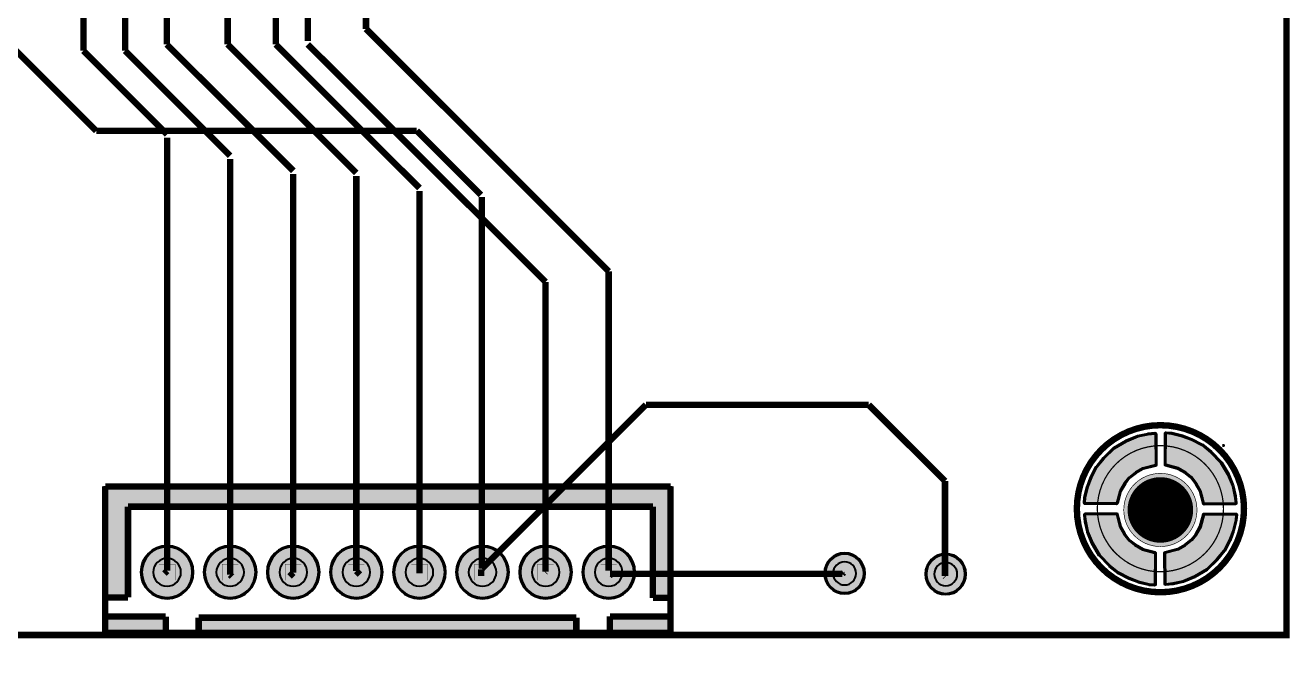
# Model space of a CAD drawing. Header units: millimetres. Extents: x 0 to 100, y -101 to 1.
# Drawn here: x 50 to 100.1, y -101.2 to -75.8 of the extents above; entities that cross this region are included whole.
import ezdxf

# ---------------------------------------------------------------- set-up
doc = ezdxf.new("R2010")
doc.units = ezdxf.units.MM
doc.header["$MEASUREMENT"] = 0
for name, color, linetype, true_color in [('Board-Outline-Layer', 7, 'Continuous', 0xff00ff), ('Bottom-Layer', 7, 'Continuous', 0x0000ff), ('Bottom-Paste-Mask-Layer', 7, 'Continuous', 0x800000), ('Bottom-Solder-Mask-Layer', 7, 'Continuous', 0xaa00ff), ('Component-Marking-Layer', 7, 'Continuous', 0x66ffcc), ('Component-Shape-Layer', 7, 'Continuous', 0x00cccc), ('Document-Layer', 7, 'Continuous', 0xffffff), ('Hole-Layer', 7, 'Continuous', 0x222222), ('Multi-Layer', 7, 'Continuous', 0xc0c0c0), ('Pin-Soldering-Layer', 7, 'Continuous', 0xcc9999), ('Top-Layer', 7, 'Continuous', 0xff0000), ('Top-Paste-Mask-Layer', 7, 'Continuous', 0x808080), ('Top-Silkscreen-Layer', 7, 'Continuous', 0xffcc00), ('Top-Solder-Mask-Layer', 7, 'Continuous', 0x800080)]:
    doc.layers.add(name, color=color, linetype=linetype, true_color=true_color)

msp = doc.modelspace()

# ---------------------------------------------------------------- hatches: boundary and pattern name
at = {"layer": 'Bottom-Layer'}
for points in [[(54.639, -97.511, 1), (56.639, -97.511, 1)], [(57.139, -97.511, 1), (59.139, -97.511, 1)], [(59.639, -97.511, 1), (61.639, -97.511, 1)], [(62.139, -97.511, 1), (64.139, -97.511, 1)], [(64.639, -97.511, 1), (66.639, -97.511, 1)], [(67.139, -97.511, 1), (69.139, -97.511, 1)], [(69.639, -97.511, 1), (71.639, -97.511, 1)], [(72.139, -97.511, 1), (74.139, -97.511, 1)], [(81.726, -97.558, 1), (83.25, -97.558, 1)], [(85.733, -97.586, 1), (87.257, -97.586, 1)]]:
    msp.add_hatch(color=256, dxfattribs=at).paths.add_polyline_path(points)
at = {"layer": 'Bottom-Paste-Mask-Layer'}
for points in [[(54.639, -97.511, 1), (56.639, -97.511, 1)], [(57.139, -97.511, 1), (59.139, -97.511, 1)], [(59.639, -97.511, 1), (61.639, -97.511, 1)], [(62.139, -97.511, 1), (64.139, -97.511, 1)], [(64.639, -97.511, 1), (66.639, -97.511, 1)], [(67.139, -97.511, 1), (69.139, -97.511, 1)], [(69.639, -97.511, 1), (71.639, -97.511, 1)], [(72.139, -97.511, 1), (74.139, -97.511, 1)], [(81.726, -97.558, 1), (83.25, -97.558, 1)], [(85.733, -97.586, 1), (87.257, -97.586, 1)]]:
    msp.add_hatch(color=256, dxfattribs=at).paths.add_polyline_path(points)
at = {"layer": 'Bottom-Solder-Mask-Layer'}
for points in [[(54.588, -97.511, 1), (56.69, -97.511, 1)], [(57.088, -97.511, 1), (59.19, -97.511, 1)], [(59.588, -97.511, 1), (61.69, -97.511, 1)], [(62.088, -97.511, 1), (64.19, -97.511, 1)], [(64.588, -97.511, 1), (66.69, -97.511, 1)], [(67.088, -97.511, 1), (69.19, -97.511, 1)], [(69.588, -97.511, 1), (71.69, -97.511, 1)], [(72.088, -97.511, 1), (74.19, -97.511, 1)], [(81.675, -97.558, 1), (83.301, -97.558, 1)], [(85.683, -97.586, 1), (87.308, -97.586, 1)]]:
    msp.add_hatch(color=256, dxfattribs=at).paths.add_polyline_path(points)
at = {"layer": 'Component-Marking-Layer'}
for points in [[(97.446, -92.486, 1), (97.566, -92.486, 1)], [(97.446, -92.486, 1), (97.566, -92.486, 1)], [(53.079, -99.911, 1), (53.199, -99.911, 1)], [(53.079, -99.911, 1), (53.199, -99.911, 1)]]:
    msp.add_hatch(color=256, dxfattribs=at).paths.add_polyline_path(points)
at = {"layer": 'Document-Layer'}
for points in [[(54.089, -98.511), (53.189, -98.511), (53.189, -94.111), (75.589, -94.111), (75.589, -98.529), (74.889, -98.529), (74.889, -94.911), (54.089, -94.911)], [(54.089, -98.511), (53.189, -98.511), (53.189, -94.111), (75.589, -94.111), (75.589, -98.529), (74.889, -98.529), (74.889, -94.911), (54.089, -94.911)], [(75.589, -99.211), (75.589, -99.911), (73.189, -99.911), (73.189, -99.262), (73.24, -99.211)], [(75.589, -99.211), (75.589, -99.911), (73.189, -99.911), (73.189, -99.262), (73.24, -99.211)], [(55.589, -99.911), (53.189, -99.911), (53.189, -99.27), (55.589, -99.27)], [(55.589, -99.911), (53.189, -99.911), (53.189, -99.27), (55.589, -99.27)], [(71.789, -99.911), (56.889, -99.911), (56.889, -99.311), (71.856, -99.311), (71.789, -99.379)], [(71.789, -99.911), (56.889, -99.911), (56.889, -99.311), (71.856, -99.311), (71.789, -99.379)]]:
    msp.add_hatch(color=256, dxfattribs=at).paths.add_polyline_path(points)
at = {"layer": 'Hole-Layer'}
for points in [[(55.089, -97.511, 1), (56.189, -97.511, 1)], [(57.589, -97.511, 1), (58.689, -97.511, 1)], [(60.089, -97.511, 1), (61.189, -97.511, 1)], [(62.589, -97.511, 1), (63.689, -97.511, 1)], [(65.089, -97.511, 1), (66.189, -97.511, 1)], [(67.589, -97.511, 1), (68.689, -97.511, 1)], [(70.089, -97.511, 1), (71.189, -97.511, 1)], [(72.589, -97.511, 1), (73.689, -97.511, 1)], [(82.031, -97.558, 1), (82.945, -97.558, 1)], [(86.038, -97.586, 1), (86.953, -97.586, 1)]]:
    msp.add_hatch(color=256, dxfattribs=at).paths.add_polyline_path(points)
at = {"layer": 'Multi-Layer'}
for points in [[(93.551, -95.042, 1), (96.452, -95.042, 1)], [(93.551, -95.042, 1), (96.452, -95.042, 1)], [(54.639, -97.511, 1), (56.639, -97.511, 1)], [(54.639, -97.511, 1), (56.639, -97.511, 1)], [(54.639, -97.511, 1), (56.639, -97.511, 1)], [(57.139, -97.511, 1), (59.139, -97.511, 1)], [(57.139, -97.511, 1), (59.139, -97.511, 1)], [(57.139, -97.511, 1), (59.139, -97.511, 1)], [(59.639, -97.511, 1), (61.639, -97.511, 1)], [(59.639, -97.511, 1), (61.639, -97.511, 1)], [(59.639, -97.511, 1), (61.639, -97.511, 1)], [(62.139, -97.511, 1), (64.139, -97.511, 1)], [(62.139, -97.511, 1), (64.139, -97.511, 1)], [(62.139, -97.511, 1), (64.139, -97.511, 1)], [(64.639, -97.511, 1), (66.639, -97.511, 1)], [(64.639, -97.511, 1), (66.639, -97.511, 1)], [(64.639, -97.511, 1), (66.639, -97.511, 1)], [(67.139, -97.511, 1), (69.139, -97.511, 1)], [(67.139, -97.511, 1), (69.139, -97.511, 1)], [(67.139, -97.511, 1), (69.139, -97.511, 1)], [(69.639, -97.511, 1), (71.639, -97.511, 1)], [(69.639, -97.511, 1), (71.639, -97.511, 1)], [(69.639, -97.511, 1), (71.639, -97.511, 1)], [(72.139, -97.511, 1), (74.139, -97.511, 1)], [(72.139, -97.511, 1), (74.139, -97.511, 1)], [(72.139, -97.511, 1), (74.139, -97.511, 1)], [(81.726, -97.558, 1), (83.25, -97.558, 1)], [(81.726, -97.558, 1), (83.25, -97.558, 1)], [(81.726, -97.558, 1), (83.25, -97.558, 1)], [(85.733, -97.586, 1), (87.257, -97.586, 1)], [(85.733, -97.586, 1), (87.257, -97.586, 1)], [(85.733, -97.586, 1), (87.257, -97.586, 1)]]:
    msp.add_hatch(color=256, dxfattribs=at).paths.add_polyline_path(points)
at = {"layer": 'Pin-Soldering-Layer'}
for points in [[(92.534, -94.767), (92.541, -94.663), (92.551, -94.559), (92.582, -94.417), (92.622, -94.264), (92.662, -94.138), (92.721, -93.984), (92.779, -93.862), (92.854, -93.714), (92.966, -93.548), (93.116, -93.35), (93.235, -93.218), (93.233, -93.218), (93.382, -93.076), (93.555, -92.941), (93.716, -92.841), (93.891, -92.738), (94.096, -92.652), (94.34, -92.567), (94.587, -92.517), (94.805, -92.487), (94.809, -93.232), (94.524, -93.292), (94.27, -93.381), (94.037, -93.521), (93.862, -93.664), (93.693, -93.835), (93.455, -94.179), (93.328, -94.513), (93.279, -94.767)], [(92.534, -94.767), (92.541, -94.663), (92.551, -94.559), (92.582, -94.417), (92.622, -94.264), (92.662, -94.138), (92.721, -93.984), (92.779, -93.862), (92.854, -93.714), (92.966, -93.548), (93.116, -93.35), (93.235, -93.218), (93.233, -93.218), (93.382, -93.076), (93.555, -92.941), (93.716, -92.841), (93.891, -92.738), (94.096, -92.652), (94.34, -92.567), (94.587, -92.517), (94.805, -92.487), (94.809, -93.232), (94.524, -93.292), (94.27, -93.381), (94.037, -93.521), (93.862, -93.664), (93.693, -93.835), (93.455, -94.179), (93.328, -94.513), (93.279, -94.767)], [(95.226, -92.507), (95.329, -92.514), (95.434, -92.525), (95.576, -92.556), (95.729, -92.595), (95.854, -92.636), (96.009, -92.695), (96.13, -92.753), (96.279, -92.827), (96.444, -92.94), (96.642, -93.089), (96.774, -93.209), (96.774, -93.206), (96.917, -93.356), (97.051, -93.529), (97.152, -93.69), (97.255, -93.864), (97.34, -94.069), (97.426, -94.314), (97.475, -94.561), (97.506, -94.778), (96.761, -94.782), (96.701, -94.497), (96.612, -94.243), (96.472, -94.011), (96.329, -93.835), (96.158, -93.666), (95.813, -93.429), (95.48, -93.302), (95.226, -93.253)], [(95.226, -92.507), (95.329, -92.514), (95.434, -92.525), (95.576, -92.556), (95.729, -92.595), (95.854, -92.636), (96.009, -92.695), (96.13, -92.753), (96.279, -92.827), (96.444, -92.94), (96.642, -93.089), (96.774, -93.209), (96.774, -93.206), (96.917, -93.356), (97.051, -93.529), (97.152, -93.69), (97.255, -93.864), (97.34, -94.069), (97.426, -94.314), (97.475, -94.561), (97.506, -94.778), (96.761, -94.782), (96.701, -94.497), (96.612, -94.243), (96.472, -94.011), (96.329, -93.835), (96.158, -93.666), (95.813, -93.429), (95.48, -93.302), (95.226, -93.253)], [(94.778, -97.491), (94.675, -97.484), (94.57, -97.473), (94.428, -97.442), (94.275, -97.403), (94.15, -97.362), (93.995, -97.303), (93.874, -97.245), (93.725, -97.171), (93.56, -97.058), (93.362, -96.909), (93.23, -96.789), (93.23, -96.792), (93.087, -96.642), (92.953, -96.469), (92.852, -96.308), (92.749, -96.134), (92.663, -95.929), (92.578, -95.684), (92.529, -95.437), (92.498, -95.219), (93.243, -95.216), (93.303, -95.501), (93.392, -95.755), (93.532, -95.987), (93.675, -96.163), (93.846, -96.332), (94.19, -96.569), (94.524, -96.696), (94.778, -96.745)], [(94.778, -97.491), (94.675, -97.484), (94.57, -97.473), (94.428, -97.442), (94.275, -97.403), (94.15, -97.362), (93.995, -97.303), (93.874, -97.245), (93.725, -97.171), (93.56, -97.058), (93.362, -96.909), (93.23, -96.789), (93.23, -96.792), (93.087, -96.642), (92.953, -96.469), (92.852, -96.308), (92.749, -96.134), (92.663, -95.929), (92.578, -95.684), (92.529, -95.437), (92.498, -95.219), (93.243, -95.216), (93.303, -95.501), (93.392, -95.755), (93.532, -95.987), (93.675, -96.163), (93.846, -96.332), (94.19, -96.569), (94.524, -96.696), (94.778, -96.745)], [(97.477, -95.224), (97.47, -95.328), (97.46, -95.432), (97.429, -95.574), (97.389, -95.728), (97.349, -95.853), (97.29, -96.007), (97.232, -96.129), (97.157, -96.278), (97.045, -96.443), (96.895, -96.641), (96.776, -96.773), (96.778, -96.773), (96.629, -96.915), (96.456, -97.05), (96.295, -97.15), (96.12, -97.254), (95.915, -97.339), (95.671, -97.425), (95.424, -97.474), (95.206, -97.505), (95.202, -96.759), (95.487, -96.699), (95.741, -96.61), (95.974, -96.471), (96.15, -96.327), (96.318, -96.157), (96.556, -95.812), (96.683, -95.478), (96.732, -95.224)], [(97.477, -95.224), (97.47, -95.328), (97.46, -95.432), (97.429, -95.574), (97.389, -95.728), (97.349, -95.853), (97.29, -96.007), (97.232, -96.129), (97.157, -96.278), (97.045, -96.443), (96.895, -96.641), (96.776, -96.773), (96.778, -96.773), (96.629, -96.915), (96.456, -97.05), (96.295, -97.15), (96.12, -97.254), (95.915, -97.339), (95.671, -97.425), (95.424, -97.474), (95.206, -97.505), (95.202, -96.759), (95.487, -96.699), (95.741, -96.61), (95.974, -96.471), (96.15, -96.327), (96.318, -96.157), (96.556, -95.812), (96.683, -95.478), (96.732, -95.224)], [(55.959, -97.831), (55.319, -97.831), (55.319, -97.191), (55.959, -97.191)], [(55.959, -97.831), (55.319, -97.831), (55.319, -97.191), (55.959, -97.191)], [(58.459, -97.831), (57.819, -97.831), (57.819, -97.191), (58.459, -97.191)], [(58.459, -97.831), (57.819, -97.831), (57.819, -97.191), (58.459, -97.191)], [(60.959, -97.831), (60.319, -97.831), (60.319, -97.191), (60.959, -97.191)], [(60.959, -97.831), (60.319, -97.831), (60.319, -97.191), (60.959, -97.191)], [(63.459, -97.831), (62.819, -97.831), (62.819, -97.191), (63.459, -97.191)], [(63.459, -97.831), (62.819, -97.831), (62.819, -97.191), (63.459, -97.191)], [(65.959, -97.831), (65.319, -97.831), (65.319, -97.191), (65.959, -97.191)], [(65.959, -97.831), (65.319, -97.831), (65.319, -97.191), (65.959, -97.191)], [(68.459, -97.831), (67.819, -97.831), (67.819, -97.191), (68.459, -97.191)], [(68.459, -97.831), (67.819, -97.831), (67.819, -97.191), (68.459, -97.191)], [(70.959, -97.831), (70.319, -97.831), (70.319, -97.191), (70.959, -97.191)], [(70.959, -97.831), (70.319, -97.831), (70.319, -97.191), (70.959, -97.191)], [(73.459, -97.831), (72.819, -97.831), (72.819, -97.191), (73.459, -97.191)], [(73.459, -97.831), (72.819, -97.831), (72.819, -97.191), (73.459, -97.191)]]:
    msp.add_hatch(color=256, dxfattribs=at).paths.add_polyline_path(points)
at = {"layer": 'Top-Layer'}
for points in [[(94.794, -92.019), (94.803, -93.251), (94.295, -93.384), (94.017, -93.546), (93.746, -93.753), (93.577, -93.973), (93.39, -94.288), (93.262, -94.769), (92.022, -94.765), (92.019, -94.764), (92.036, -94.55), (92.141, -94.13), (92.28, -93.761), (92.49, -93.351), (92.778, -92.999), (93.185, -92.605), (93.658, -92.327), (94.116, -92.136), (94.515, -92.054)], [(97.973, -94.778), (96.741, -94.786), (96.609, -94.278), (96.446, -94), (96.24, -93.73), (96.02, -93.56), (95.705, -93.374), (95.224, -93.245), (95.227, -92.006), (95.229, -92.003), (95.442, -92.02), (95.862, -92.125), (96.231, -92.263), (96.641, -92.473), (96.993, -92.761), (97.388, -93.169), (97.666, -93.641), (97.856, -94.1), (97.939, -94.498)], [(92.027, -95.224), (93.259, -95.215), (93.391, -95.723), (93.554, -96.001), (93.76, -96.272), (93.981, -96.441), (94.296, -96.627), (94.776, -96.756), (94.773, -97.996), (94.772, -97.999), (94.558, -97.982), (94.138, -97.877), (93.769, -97.738), (93.359, -97.528), (93.007, -97.24), (92.613, -96.833), (92.334, -96.36), (92.144, -95.902), (92.061, -95.503)], [(95.215, -97.978), (95.207, -96.745), (95.715, -96.613), (95.992, -96.451), (96.263, -96.244), (96.433, -96.024), (96.619, -95.709), (96.748, -95.228), (97.987, -95.232), (97.99, -95.233), (97.973, -95.446), (97.868, -95.866), (97.729, -96.236), (97.52, -96.645), (97.232, -96.998), (96.824, -97.392), (96.352, -97.67), (95.893, -97.861), (95.495, -97.943)], [(54.639, -97.511, 1), (56.639, -97.511, 1)], [(57.139, -97.511, 1), (59.139, -97.511, 1)], [(59.639, -97.511, 1), (61.639, -97.511, 1)], [(62.139, -97.511, 1), (64.139, -97.511, 1)], [(64.639, -97.511, 1), (66.639, -97.511, 1)], [(67.139, -97.511, 1), (69.139, -97.511, 1)], [(69.639, -97.511, 1), (71.639, -97.511, 1)], [(72.139, -97.511, 1), (74.139, -97.511, 1)], [(81.726, -97.558, 1), (83.25, -97.558, 1)], [(85.733, -97.586, 1), (87.257, -97.586, 1)]]:
    msp.add_hatch(color=256, dxfattribs=at).paths.add_polyline_path(points)
at = {"layer": 'Top-Paste-Mask-Layer'}
for points in [[(94.794, -92.019), (94.803, -93.251), (94.295, -93.384), (94.017, -93.546), (93.746, -93.753), (93.577, -93.973), (93.39, -94.288), (93.262, -94.769), (92.022, -94.765), (92.019, -94.764), (92.036, -94.55), (92.141, -94.13), (92.28, -93.761), (92.49, -93.351), (92.778, -92.999), (93.185, -92.605), (93.658, -92.327), (94.116, -92.136), (94.515, -92.054)], [(97.973, -94.778), (96.741, -94.786), (96.609, -94.278), (96.446, -94), (96.24, -93.73), (96.02, -93.56), (95.705, -93.374), (95.224, -93.245), (95.227, -92.006), (95.229, -92.003), (95.442, -92.02), (95.862, -92.125), (96.231, -92.263), (96.641, -92.473), (96.993, -92.761), (97.388, -93.169), (97.666, -93.641), (97.856, -94.1), (97.939, -94.498)], [(92.027, -95.224), (93.259, -95.215), (93.391, -95.723), (93.554, -96.001), (93.76, -96.272), (93.981, -96.441), (94.296, -96.627), (94.776, -96.756), (94.773, -97.996), (94.772, -97.999), (94.558, -97.982), (94.138, -97.877), (93.769, -97.738), (93.359, -97.528), (93.007, -97.24), (92.613, -96.833), (92.334, -96.36), (92.144, -95.902), (92.061, -95.503)], [(95.215, -97.978), (95.207, -96.745), (95.715, -96.613), (95.992, -96.451), (96.263, -96.244), (96.433, -96.024), (96.619, -95.709), (96.748, -95.228), (97.987, -95.232), (97.99, -95.233), (97.973, -95.446), (97.868, -95.866), (97.729, -96.236), (97.52, -96.645), (97.232, -96.998), (96.824, -97.392), (96.352, -97.67), (95.893, -97.861), (95.495, -97.943)], [(54.639, -97.511, 1), (56.639, -97.511, 1)], [(57.139, -97.511, 1), (59.139, -97.511, 1)], [(59.639, -97.511, 1), (61.639, -97.511, 1)], [(62.139, -97.511, 1), (64.139, -97.511, 1)], [(64.639, -97.511, 1), (66.639, -97.511, 1)], [(67.139, -97.511, 1), (69.139, -97.511, 1)], [(69.639, -97.511, 1), (71.639, -97.511, 1)], [(72.139, -97.511, 1), (74.139, -97.511, 1)], [(81.726, -97.558, 1), (83.25, -97.558, 1)], [(85.733, -97.586, 1), (87.257, -97.586, 1)]]:
    msp.add_hatch(color=256, dxfattribs=at).paths.add_polyline_path(points)
at = {"layer": 'Top-Solder-Mask-Layer'}
for points in [[(94.509, -92.004), (94.788, -91.97), (94.827, -91.982), (94.844, -92.019), (94.853, -93.251), (94.842, -93.282), (94.815, -93.3), (94.314, -93.43), (94.045, -93.588), (93.782, -93.788), (93.618, -94.001), (93.437, -94.307), (93.31, -94.782), (93.292, -94.808), (93.262, -94.819), (92.022, -94.815), (92.011, -94.814), (92, -94.81), (91.997, -94.808), (91.976, -94.788), (91.969, -94.76), (91.986, -94.546), (91.987, -94.542), (91.988, -94.538), (92.093, -94.118), (92.093, -94.116), (92.094, -94.113), (92.233, -93.744), (92.234, -93.741), (92.235, -93.738), (92.445, -93.329), (92.448, -93.324), (92.451, -93.32), (92.739, -92.968), (92.741, -92.965), (92.743, -92.963), (93.15, -92.569), (93.155, -92.565), (93.16, -92.562), (93.632, -92.284), (93.635, -92.282), (93.638, -92.28), (94.097, -92.09), (94.101, -92.088), (94.106, -92.087), (94.505, -92.005), (94.507, -92.004)], [(97.988, -94.492), (98.023, -94.772), (98.011, -94.811), (97.973, -94.828), (96.741, -94.836), (96.71, -94.826), (96.692, -94.799), (96.562, -94.297), (96.405, -94.028), (96.204, -93.765), (95.991, -93.602), (95.685, -93.42), (95.211, -93.294), (95.184, -93.276), (95.174, -93.245), (95.177, -92.006), (95.178, -91.994), (95.182, -91.983), (95.184, -91.98), (95.204, -91.959), (95.233, -91.953), (95.446, -91.97), (95.45, -91.97), (95.454, -91.971), (95.874, -92.076), (95.877, -92.077), (95.879, -92.078), (96.249, -92.217), (96.251, -92.218), (96.254, -92.219), (96.664, -92.429), (96.668, -92.432), (96.672, -92.435), (97.025, -92.723), (97.027, -92.725), (97.029, -92.727), (97.423, -93.134), (97.427, -93.138), (97.431, -93.143), (97.709, -93.616), (97.71, -93.619), (97.712, -93.622), (97.902, -94.08), (97.904, -94.085), (97.905, -94.089), (97.988, -94.488), (97.988, -94.49)], [(92.012, -95.509), (91.977, -95.23), (91.99, -95.191), (92.027, -95.174), (93.259, -95.165), (93.29, -95.175), (93.308, -95.203), (93.438, -95.704), (93.595, -95.973), (93.796, -96.236), (94.009, -96.4), (94.315, -96.581), (94.789, -96.708), (94.816, -96.726), (94.826, -96.756), (94.823, -97.996), (94.822, -98.007), (94.818, -98.018), (94.816, -98.021), (94.796, -98.042), (94.768, -98.048), (94.554, -98.032), (94.55, -98.031), (94.546, -98.03), (94.126, -97.925), (94.123, -97.924), (94.121, -97.924), (93.751, -97.785), (93.749, -97.784), (93.746, -97.782), (93.336, -97.572), (93.332, -97.57), (93.328, -97.567), (92.975, -97.279), (92.973, -97.277), (92.971, -97.275), (92.577, -96.867), (92.573, -96.863), (92.569, -96.858), (92.291, -96.386), (92.29, -96.383), (92.288, -96.379), (92.098, -95.921), (92.096, -95.917), (92.095, -95.912), (92.012, -95.513), (92.012, -95.511)], [(95.501, -97.993), (95.221, -98.027), (95.182, -98.015), (95.165, -97.978), (95.157, -96.746), (95.167, -96.715), (95.194, -96.697), (95.695, -96.567), (95.965, -96.409), (96.228, -96.208), (96.391, -95.996), (96.572, -95.69), (96.699, -95.215), (96.717, -95.188), (96.748, -95.178), (97.987, -95.182), (97.999, -95.183), (98.01, -95.187), (98.013, -95.188), (98.034, -95.209), (98.04, -95.237), (98.023, -95.45), (98.023, -95.455), (98.022, -95.459), (97.917, -95.879), (97.916, -95.881), (97.915, -95.884), (97.776, -96.253), (97.775, -96.256), (97.774, -96.258), (97.564, -96.668), (97.561, -96.673), (97.558, -96.677), (97.27, -97.029), (97.268, -97.031), (97.266, -97.033), (96.859, -97.428), (96.855, -97.432), (96.85, -97.435), (96.377, -97.713), (96.374, -97.715), (96.371, -97.716), (95.913, -97.907), (95.908, -97.908), (95.904, -97.91), (95.505, -97.992), (95.503, -97.993)], [(54.588, -97.511, 1), (56.69, -97.511, 1)], [(57.088, -97.511, 1), (59.19, -97.511, 1)], [(59.588, -97.511, 1), (61.69, -97.511, 1)], [(62.088, -97.511, 1), (64.19, -97.511, 1)], [(64.588, -97.511, 1), (66.69, -97.511, 1)], [(67.088, -97.511, 1), (69.19, -97.511, 1)], [(69.588, -97.511, 1), (71.69, -97.511, 1)], [(72.088, -97.511, 1), (74.19, -97.511, 1)], [(81.675, -97.558, 1), (83.301, -97.558, 1)], [(85.683, -97.586, 1), (87.308, -97.586, 1)]]:
    msp.add_hatch(color=256, dxfattribs=at).paths.add_polyline_path(points)

# ---------------------------------------------------------------- linework, layer by layer
at = {"layer": 'Board-Outline-Layer', "const_width": 0.254}
msp.add_lwpolyline([(0, -100), (0, 0), (100, 0), (100, -100)], close=True, dxfattribs=at)
at = {"layer": 'Bottom-Layer', "const_width": 0.254}
for points in [[(52.832, -80.01), (47.117, -74.295)], [(65.532, -80.01), (52.832, -80.01)], [(68.072, -82.55), (65.532, -80.01)], [(68.111, -97.374), (68.111, -82.638)], [(68.111, -97.374), (74.615, -90.871)], [(74.615, -90.871), (83.439, -90.871)], [(83.439, -90.871), (86.466, -93.898)], [(86.466, -93.898), (86.466, -97.665)], [(68.087, -97.659), (68.087, -97.399)], [(68.136, -97.551), (68.111, -97.527)], [(86.466, -97.665), (86.486, -97.686)]]:
    msp.add_lwpolyline(points, dxfattribs=at)
at = {"layer": 'Bottom-Layer'}
for points in [[(54.639, -97.511, 1), (56.639, -97.511, 1)], [(57.139, -97.511, 1), (59.139, -97.511, 1)], [(59.639, -97.511, 1), (61.639, -97.511, 1)], [(62.139, -97.511, 1), (64.139, -97.511, 1)], [(64.639, -97.511, 1), (66.639, -97.511, 1)], [(67.139, -97.511, 1), (69.139, -97.511, 1)], [(69.639, -97.511, 1), (71.639, -97.511, 1)], [(72.139, -97.511, 1), (74.139, -97.511, 1)], [(81.726, -97.558, 1), (83.25, -97.558, 1)], [(85.733, -97.586, 1), (87.257, -97.586, 1)]]:
    msp.add_lwpolyline(points, format="xyb", close=True, dxfattribs=at)
at = {"layer": 'Bottom-Paste-Mask-Layer'}
for points in [[(54.639, -97.511, 1), (56.639, -97.511, 1)], [(57.139, -97.511, 1), (59.139, -97.511, 1)], [(59.639, -97.511, 1), (61.639, -97.511, 1)], [(62.139, -97.511, 1), (64.139, -97.511, 1)], [(64.639, -97.511, 1), (66.639, -97.511, 1)], [(67.139, -97.511, 1), (69.139, -97.511, 1)], [(69.639, -97.511, 1), (71.639, -97.511, 1)], [(72.139, -97.511, 1), (74.139, -97.511, 1)], [(81.726, -97.558, 1), (83.25, -97.558, 1)], [(85.733, -97.586, 1), (87.257, -97.586, 1)]]:
    msp.add_lwpolyline(points, format="xyb", close=True, dxfattribs=at)
at = {"layer": 'Bottom-Solder-Mask-Layer'}
for points in [[(54.588, -97.511, 1), (56.69, -97.511, 1)], [(57.088, -97.511, 1), (59.19, -97.511, 1)], [(59.588, -97.511, 1), (61.69, -97.511, 1)], [(62.088, -97.511, 1), (64.19, -97.511, 1)], [(64.588, -97.511, 1), (66.69, -97.511, 1)], [(67.088, -97.511, 1), (69.19, -97.511, 1)], [(69.588, -97.511, 1), (71.69, -97.511, 1)], [(72.088, -97.511, 1), (74.19, -97.511, 1)]]:
    msp.add_lwpolyline(points, format="xyb", close=True, dxfattribs=at)
for points in [[(81.675, -97.558, 1), (83.301, -97.558), (83.301, -97.558, 1), (81.675, -97.558)], [(85.683, -97.586, 1), (87.308, -97.586), (87.308, -97.586, 1), (85.683, -97.586)]]:
    msp.add_lwpolyline(points, format="xyb", dxfattribs=at)
at = {"layer": 'Component-Marking-Layer', "const_width": 0.00508}
msp.add_lwpolyline([(97.446, -92.486, 1), (97.566, -92.486, 1)], format="xyb", close=True, dxfattribs=at)
msp.add_lwpolyline([(97.446, -92.486, 1), (97.566, -92.486, 1)], format="xyb", close=True, dxfattribs=at)
msp.add_lwpolyline([(53.079, -99.911, 1), (53.199, -99.911), (53.199, -99.911, 1), (53.079, -99.911)], format="xyb", dxfattribs=at)
msp.add_lwpolyline([(53.079, -99.911, 1), (53.199, -99.911), (53.199, -99.911, 1), (53.079, -99.911)], format="xyb", dxfattribs=at)
at = {"layer": 'Component-Shape-Layer', "const_width": 0.0508}
msp.add_lwpolyline([(97.504, -94.993, -0.414), (95.004, -97.493), (95.004, -97.493, -0.414), (92.504, -94.993), (92.504, -94.991, -0.414), (95.002, -92.493), (95.004, -92.493, -0.414), (97.504, -94.993)], format="xyb", close=True, dxfattribs=at)
msp.add_lwpolyline([(97.504, -94.993, -0.414), (95.004, -97.493), (95.004, -97.493, -0.414), (92.504, -94.993), (92.504, -94.991, -0.414), (95.002, -92.493), (95.004, -92.493, -0.414), (97.504, -94.993)], format="xyb", close=True, dxfattribs=at)
msp.add_lwpolyline([(75.639, -94.111), (75.639, -99.911), (53.139, -99.911), (53.139, -94.111)], close=True, dxfattribs=at)
msp.add_lwpolyline([(75.639, -94.111), (75.639, -99.911), (53.139, -99.911), (53.139, -94.111)], close=True, dxfattribs=at)
at = {"layer": 'Document-Layer', "const_width": 0.00508}
for points in [[(54.089, -98.511), (53.189, -98.511), (53.189, -94.111), (75.589, -94.111), (75.589, -98.529), (74.889, -98.529), (74.889, -94.911), (54.089, -94.911)], [(54.089, -98.511), (53.189, -98.511), (53.189, -94.111), (75.589, -94.111), (75.589, -98.529), (74.889, -98.529), (74.889, -94.911), (54.089, -94.911)], [(75.589, -99.211), (75.589, -99.911), (73.189, -99.911), (73.189, -99.262), (73.24, -99.211)], [(75.589, -99.211), (75.589, -99.911), (73.189, -99.911), (73.189, -99.262), (73.24, -99.211)], [(55.589, -99.911), (53.189, -99.911), (53.189, -99.27), (55.589, -99.27)], [(55.589, -99.911), (53.189, -99.911), (53.189, -99.27), (55.589, -99.27)], [(71.789, -99.911), (56.889, -99.911), (56.889, -99.311), (71.856, -99.311), (71.789, -99.379)], [(71.789, -99.911), (56.889, -99.911), (56.889, -99.311), (71.856, -99.311), (71.789, -99.379)]]:
    msp.add_lwpolyline(points, close=True, dxfattribs=at)
at = {"layer": 'Document-Layer', "const_width": 1.3}
msp.add_lwpolyline([(94.352, -95.042, 1), (95.651, -95.042, 1)], format="xyb", close=True, dxfattribs=at)
msp.add_lwpolyline([(94.352, -95.042, 1), (95.651, -95.042, 1)], format="xyb", close=True, dxfattribs=at)
at = {"layer": 'Hole-Layer'}
for points in [[(55.089, -97.511, 1), (56.189, -97.511, 1)], [(57.589, -97.511, 1), (58.689, -97.511, 1)], [(60.089, -97.511, 1), (61.189, -97.511, 1)], [(62.589, -97.511, 1), (63.689, -97.511, 1)], [(82.031, -97.558, 1), (82.945, -97.558, 1)], [(86.038, -97.586, 1), (86.953, -97.586, 1)]]:
    msp.add_lwpolyline(points, format="xyb", close=True, dxfattribs=at)
for points in [[(65.089, -97.511, 1), (66.189, -97.511), (66.189, -97.511, 1), (65.089, -97.511)], [(67.589, -97.511, 1), (68.689, -97.511), (68.689, -97.511, 1), (67.589, -97.511)], [(70.089, -97.511, 1), (71.189, -97.511), (71.189, -97.511, 1), (70.089, -97.511)], [(72.589, -97.511, 1), (73.689, -97.511), (73.689, -97.511, 1), (72.589, -97.511)]]:
    msp.add_lwpolyline(points, format="xyb", dxfattribs=at)
at = {"layer": 'Multi-Layer', "const_width": 0.0254}
msp.add_lwpolyline([(93.551, -95.042, 1), (96.452, -95.042, 1)], format="xyb", close=True, dxfattribs=at)
msp.add_lwpolyline([(93.551, -95.042, 1), (96.452, -95.042, 1)], format="xyb", close=True, dxfattribs=at)
at = {"layer": 'Multi-Layer'}
for points in [[(54.639, -97.511, 1), (56.639, -97.511, 1)], [(54.639, -97.511, 1), (56.639, -97.511, 1)], [(54.639, -97.511, 1), (56.639, -97.511, 1)], [(57.139, -97.511, 1), (59.139, -97.511, 1)], [(57.139, -97.511, 1), (59.139, -97.511, 1)], [(57.139, -97.511, 1), (59.139, -97.511, 1)], [(59.639, -97.511, 1), (61.639, -97.511, 1)], [(59.639, -97.511, 1), (61.639, -97.511, 1)], [(59.639, -97.511, 1), (61.639, -97.511, 1)], [(62.139, -97.511, 1), (64.139, -97.511, 1)], [(62.139, -97.511, 1), (64.139, -97.511, 1)], [(62.139, -97.511, 1), (64.139, -97.511, 1)], [(64.639, -97.511, 1), (66.639, -97.511, 1)], [(64.639, -97.511, 1), (66.639, -97.511, 1)], [(64.639, -97.511, 1), (66.639, -97.511, 1)], [(67.139, -97.511, 1), (69.139, -97.511, 1)], [(67.139, -97.511, 1), (69.139, -97.511, 1)], [(67.139, -97.511, 1), (69.139, -97.511, 1)], [(69.639, -97.511, 1), (71.639, -97.511, 1)], [(69.639, -97.511, 1), (71.639, -97.511, 1)], [(69.639, -97.511, 1), (71.639, -97.511, 1)], [(72.139, -97.511, 1), (74.139, -97.511, 1)], [(72.139, -97.511, 1), (74.139, -97.511, 1)], [(72.139, -97.511, 1), (74.139, -97.511, 1)], [(81.726, -97.558, 1), (83.25, -97.558, 1)], [(81.726, -97.558, 1), (83.25, -97.558, 1)], [(81.726, -97.558, 1), (83.25, -97.558, 1)], [(85.733, -97.586, 1), (87.257, -97.586, 1)], [(85.733, -97.586, 1), (87.257, -97.586, 1)], [(85.733, -97.586, 1), (87.257, -97.586, 1)]]:
    msp.add_lwpolyline(points, format="xyb", close=True, dxfattribs=at)
at = {"layer": 'Pin-Soldering-Layer', "const_width": 0.00508}
for points in [[(92.534, -94.767), (92.541, -94.663), (92.551, -94.559), (92.582, -94.417), (92.622, -94.264), (92.662, -94.138), (92.721, -93.984), (92.779, -93.862), (92.854, -93.714), (92.966, -93.548), (93.116, -93.35), (93.235, -93.218), (93.233, -93.218), (93.382, -93.076), (93.555, -92.941), (93.716, -92.841), (93.891, -92.738), (94.096, -92.652), (94.34, -92.567), (94.587, -92.517), (94.805, -92.487), (94.809, -93.232), (94.524, -93.292), (94.27, -93.381), (94.037, -93.521), (93.862, -93.664), (93.693, -93.835), (93.455, -94.179), (93.328, -94.513), (93.279, -94.767)], [(92.534, -94.767), (92.541, -94.663), (92.551, -94.559), (92.582, -94.417), (92.622, -94.264), (92.662, -94.138), (92.721, -93.984), (92.779, -93.862), (92.854, -93.714), (92.966, -93.548), (93.116, -93.35), (93.235, -93.218), (93.233, -93.218), (93.382, -93.076), (93.555, -92.941), (93.716, -92.841), (93.891, -92.738), (94.096, -92.652), (94.34, -92.567), (94.587, -92.517), (94.805, -92.487), (94.809, -93.232), (94.524, -93.292), (94.27, -93.381), (94.037, -93.521), (93.862, -93.664), (93.693, -93.835), (93.455, -94.179), (93.328, -94.513), (93.279, -94.767)], [(95.226, -92.507), (95.329, -92.514), (95.434, -92.525), (95.576, -92.556), (95.729, -92.595), (95.854, -92.636), (96.009, -92.695), (96.13, -92.753), (96.279, -92.827), (96.444, -92.94), (96.642, -93.089), (96.774, -93.209), (96.774, -93.206), (96.917, -93.356), (97.051, -93.529), (97.152, -93.69), (97.255, -93.864), (97.34, -94.069), (97.426, -94.314), (97.475, -94.561), (97.506, -94.778), (96.761, -94.782), (96.701, -94.497), (96.612, -94.243), (96.472, -94.011), (96.329, -93.835), (96.158, -93.666), (95.813, -93.429), (95.48, -93.302), (95.226, -93.253)], [(95.226, -92.507), (95.329, -92.514), (95.434, -92.525), (95.576, -92.556), (95.729, -92.595), (95.854, -92.636), (96.009, -92.695), (96.13, -92.753), (96.279, -92.827), (96.444, -92.94), (96.642, -93.089), (96.774, -93.209), (96.774, -93.206), (96.917, -93.356), (97.051, -93.529), (97.152, -93.69), (97.255, -93.864), (97.34, -94.069), (97.426, -94.314), (97.475, -94.561), (97.506, -94.778), (96.761, -94.782), (96.701, -94.497), (96.612, -94.243), (96.472, -94.011), (96.329, -93.835), (96.158, -93.666), (95.813, -93.429), (95.48, -93.302), (95.226, -93.253)], [(94.778, -97.491), (94.675, -97.484), (94.57, -97.473), (94.428, -97.442), (94.275, -97.403), (94.15, -97.362), (93.995, -97.303), (93.874, -97.245), (93.725, -97.171), (93.56, -97.058), (93.362, -96.909), (93.23, -96.789), (93.23, -96.792), (93.087, -96.642), (92.953, -96.469), (92.852, -96.308), (92.749, -96.134), (92.663, -95.929), (92.578, -95.684), (92.529, -95.437), (92.498, -95.219), (93.243, -95.216), (93.303, -95.501), (93.392, -95.755), (93.532, -95.987), (93.675, -96.163), (93.846, -96.332), (94.19, -96.569), (94.524, -96.696), (94.778, -96.745)], [(94.778, -97.491), (94.675, -97.484), (94.57, -97.473), (94.428, -97.442), (94.275, -97.403), (94.15, -97.362), (93.995, -97.303), (93.874, -97.245), (93.725, -97.171), (93.56, -97.058), (93.362, -96.909), (93.23, -96.789), (93.23, -96.792), (93.087, -96.642), (92.953, -96.469), (92.852, -96.308), (92.749, -96.134), (92.663, -95.929), (92.578, -95.684), (92.529, -95.437), (92.498, -95.219), (93.243, -95.216), (93.303, -95.501), (93.392, -95.755), (93.532, -95.987), (93.675, -96.163), (93.846, -96.332), (94.19, -96.569), (94.524, -96.696), (94.778, -96.745)], [(97.477, -95.224), (97.47, -95.328), (97.46, -95.432), (97.429, -95.574), (97.389, -95.728), (97.349, -95.853), (97.29, -96.007), (97.232, -96.129), (97.157, -96.278), (97.045, -96.443), (96.895, -96.641), (96.776, -96.773), (96.778, -96.773), (96.629, -96.915), (96.456, -97.05), (96.295, -97.15), (96.12, -97.254), (95.915, -97.339), (95.671, -97.425), (95.424, -97.474), (95.206, -97.505), (95.202, -96.759), (95.487, -96.699), (95.741, -96.61), (95.974, -96.471), (96.15, -96.327), (96.318, -96.157), (96.556, -95.812), (96.683, -95.478), (96.732, -95.224)], [(97.477, -95.224), (97.47, -95.328), (97.46, -95.432), (97.429, -95.574), (97.389, -95.728), (97.349, -95.853), (97.29, -96.007), (97.232, -96.129), (97.157, -96.278), (97.045, -96.443), (96.895, -96.641), (96.776, -96.773), (96.778, -96.773), (96.629, -96.915), (96.456, -97.05), (96.295, -97.15), (96.12, -97.254), (95.915, -97.339), (95.671, -97.425), (95.424, -97.474), (95.206, -97.505), (95.202, -96.759), (95.487, -96.699), (95.741, -96.61), (95.974, -96.471), (96.15, -96.327), (96.318, -96.157), (96.556, -95.812), (96.683, -95.478), (96.732, -95.224)], [(55.959, -97.831), (55.319, -97.831), (55.319, -97.191), (55.959, -97.191)], [(55.959, -97.831), (55.319, -97.831), (55.319, -97.191), (55.959, -97.191)], [(58.459, -97.831), (57.819, -97.831), (57.819, -97.191), (58.459, -97.191)], [(58.459, -97.831), (57.819, -97.831), (57.819, -97.191), (58.459, -97.191)], [(60.959, -97.831), (60.319, -97.831), (60.319, -97.191), (60.959, -97.191)], [(60.959, -97.831), (60.319, -97.831), (60.319, -97.191), (60.959, -97.191)], [(63.459, -97.831), (62.819, -97.831), (62.819, -97.191), (63.459, -97.191)], [(63.459, -97.831), (62.819, -97.831), (62.819, -97.191), (63.459, -97.191)], [(65.959, -97.831), (65.319, -97.831), (65.319, -97.191), (65.959, -97.191)], [(65.959, -97.831), (65.319, -97.831), (65.319, -97.191), (65.959, -97.191)], [(68.459, -97.831), (67.819, -97.831), (67.819, -97.191), (68.459, -97.191)], [(68.459, -97.831), (67.819, -97.831), (67.819, -97.191), (68.459, -97.191)], [(70.959, -97.831), (70.319, -97.831), (70.319, -97.191), (70.959, -97.191)], [(70.959, -97.831), (70.319, -97.831), (70.319, -97.191), (70.959, -97.191)], [(73.459, -97.831), (72.819, -97.831), (72.819, -97.191), (73.459, -97.191)], [(73.459, -97.831), (72.819, -97.831), (72.819, -97.191), (73.459, -97.191)]]:
    msp.add_lwpolyline(points, close=True, dxfattribs=at)
at = {"layer": 'Top-Layer', "const_width": 0.254}
for points in [[(52.324, -76.835), (52.324, -63.373)], [(53.975, -76.835), (53.975, -64.389)], [(55.626, -76.581), (55.626, -65.405)], [(58.039, -76.581), (58.039, -65.659)], [(59.944, -76.581), (59.944, -66.294)], [(61.214, -76.454), (61.214, -67.691)], [(63.522, -75.968), (63.522, -74.296)], [(73.139, -85.585), (63.522, -75.968)], [(60.639, -81.594), (55.626, -76.581)], [(63.139, -81.681), (58.039, -76.581)], [(65.639, -82.276), (59.944, -76.581)], [(70.639, -86.006), (61.214, -76.581)], [(55.639, -80.15), (52.324, -76.835)], [(58.139, -80.999), (53.975, -76.835)], [(55.639, -97.455), (55.639, -80.277)], [(58.139, -97.61), (58.139, -81.126)], [(60.639, -97.527), (60.639, -81.721)], [(63.139, -97.458), (63.139, -81.808)], [(65.639, -97.559), (65.639, -82.403)], [(73.139, -97.448), (73.139, -85.585)], [(70.639, -97.494), (70.639, -86.006)], [(55.533, -97.56), (55.639, -97.455)], [(58.208, -97.678), (58.139, -97.61)], [(60.488, -97.678), (60.639, -97.527)], [(63.28, -97.599), (63.139, -97.458)], [(70.618, -97.516), (70.639, -97.494)], [(73.185, -97.577), (73.268, -97.577)], [(73.35, -97.659), (73.268, -97.577)], [(73.268, -97.577), (82.402, -97.577)], [(82.402, -97.577), (82.456, -97.523)], [(82.402, -97.577), (82.416, -97.591)], [(82.416, -97.591), (82.416, -97.607)]]:
    msp.add_lwpolyline(points, dxfattribs=at)
at = {"layer": 'Top-Layer'}
for points in [[(94.794, -92.019), (94.803, -93.251), (94.295, -93.384), (94.017, -93.546), (93.746, -93.753), (93.577, -93.973), (93.39, -94.288), (93.262, -94.769), (92.022, -94.765), (92.019, -94.764), (92.036, -94.55), (92.141, -94.13), (92.28, -93.761), (92.49, -93.351), (92.778, -92.999), (93.185, -92.605), (93.658, -92.327), (94.116, -92.136), (94.515, -92.054)], [(97.973, -94.778), (96.741, -94.786), (96.609, -94.278), (96.446, -94), (96.24, -93.73), (96.02, -93.56), (95.705, -93.374), (95.224, -93.245), (95.227, -92.006), (95.229, -92.003), (95.442, -92.02), (95.862, -92.125), (96.231, -92.263), (96.641, -92.473), (96.993, -92.761), (97.388, -93.169), (97.666, -93.641), (97.856, -94.1), (97.939, -94.498)], [(92.027, -95.224), (93.259, -95.215), (93.391, -95.723), (93.554, -96.001), (93.76, -96.272), (93.981, -96.441), (94.296, -96.627), (94.776, -96.756), (94.773, -97.996), (94.772, -97.999), (94.558, -97.982), (94.138, -97.877), (93.769, -97.738), (93.359, -97.528), (93.007, -97.24), (92.613, -96.833), (92.334, -96.36), (92.144, -95.902), (92.061, -95.503)], [(95.215, -97.978), (95.207, -96.745), (95.715, -96.613), (95.992, -96.451), (96.263, -96.244), (96.433, -96.024), (96.619, -95.709), (96.748, -95.228), (97.987, -95.232), (97.99, -95.233), (97.973, -95.446), (97.868, -95.866), (97.729, -96.236), (97.52, -96.645), (97.232, -96.998), (96.824, -97.392), (96.352, -97.67), (95.893, -97.861), (95.495, -97.943)]]:
    msp.add_lwpolyline(points, close=True, dxfattribs=at)
for points in [[(54.639, -97.511, 1), (56.639, -97.511, 1)], [(57.139, -97.511, 1), (59.139, -97.511, 1)], [(59.639, -97.511, 1), (61.639, -97.511, 1)], [(62.139, -97.511, 1), (64.139, -97.511, 1)], [(64.639, -97.511, 1), (66.639, -97.511, 1)], [(67.139, -97.511, 1), (69.139, -97.511, 1)], [(69.639, -97.511, 1), (71.639, -97.511, 1)], [(72.139, -97.511, 1), (74.139, -97.511, 1)], [(81.726, -97.558, 1), (83.25, -97.558, 1)], [(85.733, -97.586, 1), (87.257, -97.586, 1)]]:
    msp.add_lwpolyline(points, format="xyb", close=True, dxfattribs=at)
at = {"layer": 'Top-Paste-Mask-Layer'}
for points in [[(94.794, -92.019), (94.803, -93.251), (94.295, -93.384), (94.017, -93.546), (93.746, -93.753), (93.577, -93.973), (93.39, -94.288), (93.262, -94.769), (92.022, -94.765), (92.019, -94.764), (92.036, -94.55), (92.141, -94.13), (92.28, -93.761), (92.49, -93.351), (92.778, -92.999), (93.185, -92.605), (93.658, -92.327), (94.116, -92.136), (94.515, -92.054)], [(97.973, -94.778), (96.741, -94.786), (96.609, -94.278), (96.446, -94), (96.24, -93.73), (96.02, -93.56), (95.705, -93.374), (95.224, -93.245), (95.227, -92.006), (95.229, -92.003), (95.442, -92.02), (95.862, -92.125), (96.231, -92.263), (96.641, -92.473), (96.993, -92.761), (97.388, -93.169), (97.666, -93.641), (97.856, -94.1), (97.939, -94.498)], [(92.027, -95.224), (93.259, -95.215), (93.391, -95.723), (93.554, -96.001), (93.76, -96.272), (93.981, -96.441), (94.296, -96.627), (94.776, -96.756), (94.773, -97.996), (94.772, -97.999), (94.558, -97.982), (94.138, -97.877), (93.769, -97.738), (93.359, -97.528), (93.007, -97.24), (92.613, -96.833), (92.334, -96.36), (92.144, -95.902), (92.061, -95.503)], [(95.215, -97.978), (95.207, -96.745), (95.715, -96.613), (95.992, -96.451), (96.263, -96.244), (96.433, -96.024), (96.619, -95.709), (96.748, -95.228), (97.987, -95.232), (97.99, -95.233), (97.973, -95.446), (97.868, -95.866), (97.729, -96.236), (97.52, -96.645), (97.232, -96.998), (96.824, -97.392), (96.352, -97.67), (95.893, -97.861), (95.495, -97.943)]]:
    msp.add_lwpolyline(points, close=True, dxfattribs=at)
for points in [[(54.639, -97.511, 1), (56.639, -97.511, 1)], [(57.139, -97.511, 1), (59.139, -97.511, 1)], [(59.639, -97.511, 1), (61.639, -97.511, 1)], [(62.139, -97.511, 1), (64.139, -97.511, 1)], [(64.639, -97.511, 1), (66.639, -97.511, 1)], [(67.139, -97.511, 1), (69.139, -97.511, 1)], [(69.639, -97.511, 1), (71.639, -97.511, 1)], [(72.139, -97.511, 1), (74.139, -97.511, 1)], [(81.726, -97.558, 1), (83.25, -97.558, 1)], [(85.733, -97.586, 1), (87.257, -97.586, 1)]]:
    msp.add_lwpolyline(points, format="xyb", close=True, dxfattribs=at)
at = {"layer": 'Top-Silkscreen-Layer', "const_width": 0.254}
msp.add_lwpolyline([(91.692, -94.993, 1), (98.315, -94.993, 1)], format="xyb", close=True, dxfattribs=at)
msp.add_lwpolyline([(91.692, -94.993, 1), (98.315, -94.993, 1)], format="xyb", close=True, dxfattribs=at)
for points in [[(53.189, -99.911), (53.189, -94.111)], [(53.189, -94.111), (75.589, -94.111)], [(53.189, -99.911), (53.189, -94.111)], [(53.189, -94.111), (75.589, -94.111)], [(75.589, -94.111), (75.589, -99.911)], [(75.589, -94.111), (75.589, -99.911)], [(74.889, -94.911), (54.089, -94.911)], [(54.089, -94.911), (54.089, -98.511)], [(74.889, -94.911), (54.089, -94.911)], [(54.089, -94.911), (54.089, -98.511)], [(74.889, -98.529), (74.889, -94.911)], [(74.889, -98.529), (74.889, -94.911)], [(54.089, -98.511), (53.189, -98.511)], [(54.089, -98.511), (53.189, -98.511)], [(75.589, -98.529), (74.889, -98.529)], [(75.589, -98.529), (74.889, -98.529)], [(53.189, -99.27), (55.589, -99.27)], [(53.189, -99.27), (55.589, -99.27)], [(55.589, -99.27), (55.589, -99.911)], [(55.589, -99.27), (55.589, -99.911)], [(71.856, -99.311), (56.889, -99.311)], [(56.889, -99.311), (56.889, -99.911)], [(71.856, -99.311), (56.889, -99.311)], [(56.889, -99.311), (56.889, -99.911)], [(71.856, -99.911), (71.856, -99.311)], [(71.856, -99.911), (71.856, -99.311)], [(75.589, -99.262), (73.189, -99.262)], [(73.189, -99.262), (73.189, -99.911)], [(75.589, -99.262), (73.189, -99.262)], [(73.189, -99.262), (73.189, -99.911)], [(75.589, -99.911), (53.189, -99.911)], [(75.589, -99.911), (53.189, -99.911)]]:
    msp.add_lwpolyline(points, dxfattribs=at)
at = {"layer": 'Top-Solder-Mask-Layer'}
for points in [[(94.509, -92.004), (94.788, -91.97), (94.827, -91.982), (94.844, -92.019), (94.853, -93.251), (94.842, -93.282), (94.815, -93.3), (94.314, -93.43), (94.045, -93.588), (93.782, -93.788), (93.618, -94.001), (93.437, -94.307), (93.31, -94.782), (93.292, -94.808), (93.262, -94.819), (92.022, -94.815), (92.011, -94.814), (92, -94.81), (91.997, -94.808), (91.976, -94.788), (91.969, -94.76), (91.986, -94.546), (91.987, -94.542), (91.988, -94.538), (92.093, -94.118), (92.093, -94.116), (92.094, -94.113), (92.233, -93.744), (92.234, -93.741), (92.235, -93.738), (92.445, -93.329), (92.448, -93.324), (92.451, -93.32), (92.739, -92.968), (92.741, -92.965), (92.743, -92.963), (93.15, -92.569), (93.155, -92.565), (93.16, -92.562), (93.632, -92.284), (93.635, -92.282), (93.638, -92.28), (94.097, -92.09), (94.101, -92.088), (94.106, -92.087), (94.505, -92.005), (94.507, -92.004)], [(97.988, -94.492), (98.023, -94.772), (98.011, -94.811), (97.973, -94.828), (96.741, -94.836), (96.71, -94.826), (96.692, -94.799), (96.562, -94.297), (96.405, -94.028), (96.204, -93.765), (95.991, -93.602), (95.685, -93.42), (95.211, -93.294), (95.184, -93.276), (95.174, -93.245), (95.177, -92.006), (95.178, -91.994), (95.182, -91.983), (95.184, -91.98), (95.204, -91.959), (95.233, -91.953), (95.446, -91.97), (95.45, -91.97), (95.454, -91.971), (95.874, -92.076), (95.877, -92.077), (95.879, -92.078), (96.249, -92.217), (96.251, -92.218), (96.254, -92.219), (96.664, -92.429), (96.668, -92.432), (96.672, -92.435), (97.025, -92.723), (97.027, -92.725), (97.029, -92.727), (97.423, -93.134), (97.427, -93.138), (97.431, -93.143), (97.709, -93.616), (97.71, -93.619), (97.712, -93.622), (97.902, -94.08), (97.904, -94.085), (97.905, -94.089), (97.988, -94.488), (97.988, -94.49)], [(92.012, -95.509), (91.977, -95.23), (91.99, -95.191), (92.027, -95.174), (93.259, -95.165), (93.29, -95.175), (93.308, -95.203), (93.438, -95.704), (93.595, -95.973), (93.796, -96.236), (94.009, -96.4), (94.315, -96.581), (94.789, -96.708), (94.816, -96.726), (94.826, -96.756), (94.823, -97.996), (94.822, -98.007), (94.818, -98.018), (94.816, -98.021), (94.796, -98.042), (94.768, -98.048), (94.554, -98.032), (94.55, -98.031), (94.546, -98.03), (94.126, -97.925), (94.123, -97.924), (94.121, -97.924), (93.751, -97.785), (93.749, -97.784), (93.746, -97.782), (93.336, -97.572), (93.332, -97.57), (93.328, -97.567), (92.975, -97.279), (92.973, -97.277), (92.971, -97.275), (92.577, -96.867), (92.573, -96.863), (92.569, -96.858), (92.291, -96.386), (92.29, -96.383), (92.288, -96.379), (92.098, -95.921), (92.096, -95.917), (92.095, -95.912), (92.012, -95.513), (92.012, -95.511)], [(95.501, -97.993), (95.221, -98.027), (95.182, -98.015), (95.165, -97.978), (95.157, -96.746), (95.167, -96.715), (95.194, -96.697), (95.695, -96.567), (95.965, -96.409), (96.228, -96.208), (96.391, -95.996), (96.572, -95.69), (96.699, -95.215), (96.717, -95.188), (96.748, -95.178), (97.987, -95.182), (97.999, -95.183), (98.01, -95.187), (98.013, -95.188), (98.034, -95.209), (98.04, -95.237), (98.023, -95.45), (98.023, -95.455), (98.022, -95.459), (97.917, -95.879), (97.916, -95.881), (97.915, -95.884), (97.776, -96.253), (97.775, -96.256), (97.774, -96.258), (97.564, -96.668), (97.561, -96.673), (97.558, -96.677), (97.27, -97.029), (97.268, -97.031), (97.266, -97.033), (96.859, -97.428), (96.855, -97.432), (96.85, -97.435), (96.377, -97.713), (96.374, -97.715), (96.371, -97.716), (95.913, -97.907), (95.908, -97.908), (95.904, -97.91), (95.505, -97.992), (95.503, -97.993)]]:
    msp.add_lwpolyline(points, close=True, dxfattribs=at)
for points in [[(54.588, -97.511, 1), (56.69, -97.511, 1)], [(57.088, -97.511, 1), (59.19, -97.511, 1)], [(59.588, -97.511, 1), (61.69, -97.511, 1)], [(62.088, -97.511, 1), (64.19, -97.511, 1)], [(64.588, -97.511, 1), (66.69, -97.511, 1)], [(67.088, -97.511, 1), (69.19, -97.511, 1)], [(69.588, -97.511, 1), (71.69, -97.511, 1)], [(72.088, -97.511, 1), (74.19, -97.511, 1)]]:
    msp.add_lwpolyline(points, format="xyb", close=True, dxfattribs=at)
for points in [[(81.675, -97.558, 1), (83.301, -97.558), (83.301, -97.558, 1), (81.675, -97.558)], [(85.683, -97.586, 1), (87.308, -97.586), (87.308, -97.586, 1), (85.683, -97.586)]]:
    msp.add_lwpolyline(points, format="xyb", dxfattribs=at)

doc.saveas('drawing.dxf')
